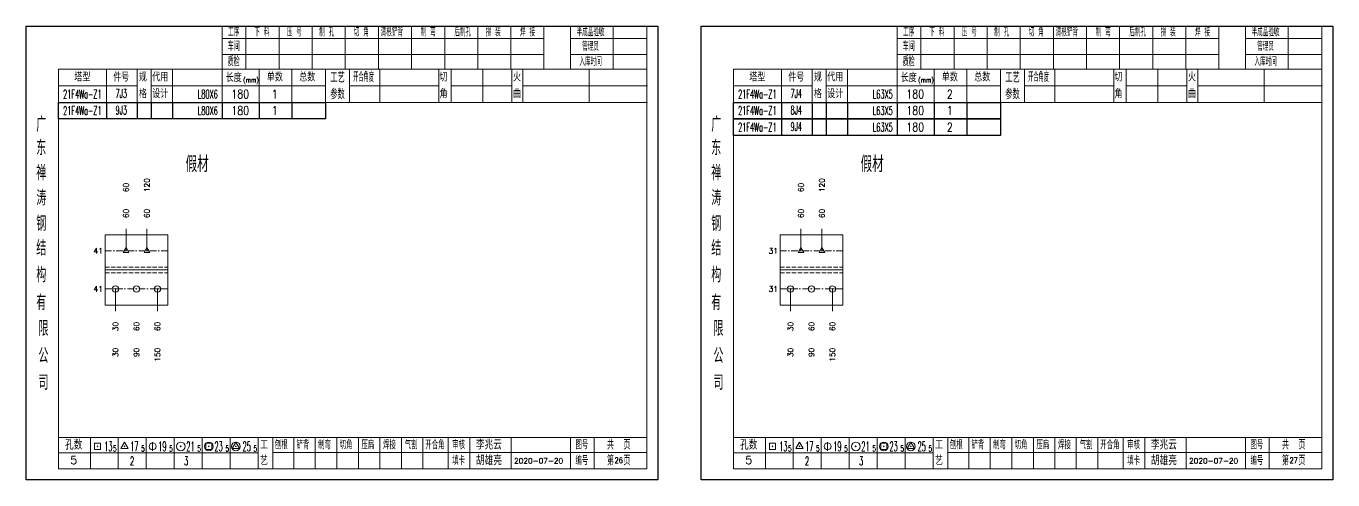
# Model space of a CAD drawing. Extents: x 1310 to 15542, y -76 to 8381.
# Drawn here: x 9320 to 9924, y 1944 to 2154 of the extents above; entities that cross this region are included whole.
import ezdxf
from ezdxf.enums import TextEntityAlignment as Align

# ---------------------------------------------------------------- set-up
doc = ezdxf.new("R2010")
doc.units = 0
doc.header["$MEASUREMENT"] = 0
doc.linetypes.add('一点画线', pattern=[5.2, 3, -1, 0.2, -1])
doc.linetypes.add('虚线', pattern=[2.75, 2, -0.75])
doc.layers.get('0').update_dxf_attribs({"linetype": 'CONTINUOUS', "lineweight": 25})
for name, color, linetype, lineweight in [('1', 7, 'CONTINUOUS', 25), ('4', 7, 'CONTINUOUS', 25), ('5', 7, 'CONTINUOUS', 25)]:
    doc.layers.add(name, color=color, linetype=linetype, lineweight=lineweight)
doc.styles.get("Standard").update_dxf_attribs({"font": 'simplex.shx', "width": 0.7, "height": 3, "bigfont": 'gbhzfs.shx'})

# ---------------------------------------------------------------- blocks, each defined once
blk = doc.blocks.new('孔17.5')
at = {"layer": '5', "color": 7, "linetype": 'Continuous', "lineweight": 13}
for p, q in [((0, 1), (-0.866, -0.5)), ((-0.1, -0.1), (0.1, 0.1)), ((0.1, -0.1), (-0.1, 0.1)), ((0.866, -0.5), (0, 1)), ((-0.866, -0.5), (0.866, -0.5))]:
    blk.add_line(p, q, dxfattribs=at)
blk = doc.blocks.new('孔21.5')
at = {"layer": '5', "color": 7, "linetype": 'Continuous', "lineweight": 13}
for p, q in [((-0.1, -0.1), (0.1, 0.1)), ((0.1, -0.1), (-0.1, 0.1))]:
    blk.add_line(p, q, dxfattribs=at)
blk.add_circle((0, 0), 1, dxfattribs=at)
blk = doc.blocks.new('1主视-编号栏-道亨角钢')
at = {"linetype": 'Continuous'}
for p, q in [((22.12, 0), (22.12, -7.65)), ((36.27, 0), (36.27, -7.65)), ((42.77, 0), (42.77, -7.65)), ((52.64, 0), (52.64, -7.65)), ((75.62, 0), (75.62, -7.65)), ((92.74, 0), (92.74, -7.65)), ((107.79, 0), (107.79, -7.65))]:
    blk.add_line(p, q, dxfattribs=at)
blk.add_lwpolyline([(0, 0), (123.49, 0), (123.49, -7.65), (0, -7.65)], close=True, dxfattribs=at)
blk = doc.blocks.new('CTJGK')
at = {"color": 6, "linetype": 'Continuous'}
for p, q in [((0, 209.97), (292.13, 209.97)), ((0, 0), (0, 209.97)), ((292.13, 209.97), (292.13, 0)), ((292.13, 0), (0, 0))]:
    blk.add_line(p, q, dxfattribs=at)

msp = doc.modelspace()

# ---------------------------------------------------------------- linework, layer by layer
at = {"color": 7, "linetype": 'Continuous', "lineweight": 18}
for p, q in [((9356.172, 2057.287), (9356.172, 2024.662)), ((9356.172, 2057.287), (9385.216, 2057.287)), ((9385.216, 2057.287), (9385.216, 2024.662)), ((9668.302, 2057.287), (9668.302, 2024.662)), ((9668.302, 2057.287), (9697.346, 2057.287)), ((9697.346, 2057.287), (9697.346, 2024.662)), ((9356.172, 2040.974), (9385.216, 2040.974)), ((9668.302, 2040.974), (9697.346, 2040.974))]:
    msp.add_line(p, q, dxfattribs=at)
at = {"color": 7, "linetype": 'Continuous', "lineweight": 13}
for p, q in [((9365.853, 2049.787), (9365.853, 2059.974)), ((9375.535, 2049.787), (9375.535, 2059.974)), ((9677.983, 2049.787), (9677.983, 2059.974)), ((9687.665, 2049.787), (9687.665, 2059.974)), ((9361.012, 2032.162), (9361.012, 2021.974)), ((9380.376, 2032.162), (9380.376, 2021.974)), ((9673.142, 2032.162), (9673.142, 2021.974)), ((9692.506, 2032.162), (9692.506, 2021.974))]:
    msp.add_line(p, q, dxfattribs=at)
at = {"color": 3, "linetype": '一点画线', "lineweight": 13}
for p, q in [((9356.172, 2049.787), (9385.216, 2049.787)), ((9668.302, 2049.787), (9697.346, 2049.787)), ((9356.172, 2032.162), (9385.216, 2032.162)), ((9668.302, 2032.162), (9697.346, 2032.162))]:
    msp.add_line(p, q, dxfattribs=at)
at = {"color": 1, "linetype": '虚线', "lineweight": 18}
for p, q in [((9356.172, 2042.287), (9385.216, 2042.287)), ((9356.172, 2039.662), (9385.216, 2039.662)), ((9668.302, 2042.287), (9697.346, 2042.287)), ((9668.302, 2039.662), (9697.346, 2039.662))]:
    msp.add_line(p, q, dxfattribs=at)
at = {"layer": '1', "color": 7, "linetype": 'Continuous', "lineweight": 18}
for p, q in [((9356.172, 2024.662), (9385.216, 2024.662)), ((9668.302, 2024.662), (9697.346, 2024.662))]:
    msp.add_line(p, q, dxfattribs=at)
at = {"layer": '4', "color": 1, "linetype": 'Continuous', "lineweight": 18}
for p, q in [((9319.672, 2153.801), (9319.672, 1943.831)), ((9611.802, 2153.801), (9319.672, 2153.801)), ((9410.302, 2153.801), (9410.302, 2133.961)), ((9421.332, 2153.801), (9421.332, 2133.941)), ((9436.642, 2153.801), (9436.642, 2133.941)), ((9451.962, 2153.801), (9451.962, 2133.941)), ((9467.272, 2153.801), (9467.272, 2133.941)), ((9482.582, 2153.801), (9482.582, 2133.941)), ((9497.892, 2153.801), (9497.892, 2133.941)), ((9513.212, 2153.801), (9513.212, 2133.941)), ((9528.522, 2153.801), (9528.522, 2133.941)), ((9543.832, 2153.801), (9543.832, 2133.941)), ((9559.142, 2153.801), (9559.142, 2133.961)), ((9559.142, 2153.801), (9559.142, 2133.941)), ((9571.422, 2153.801), (9571.422, 2133.941)), ((9591.172, 2153.801), (9591.172, 2133.941)), ((9606.752, 2153.801), (9606.752, 2133.941)), ((9611.802, 2124.001), (9611.802, 2153.801)), ((9631.802, 2153.801), (9631.802, 1943.831)), ((9923.932, 2153.801), (9631.802, 2153.801)), ((9722.432, 2153.801), (9722.432, 2133.961)), ((9733.462, 2153.801), (9733.462, 2133.941)), ((9748.772, 2153.801), (9748.772, 2133.941)), ((9764.092, 2153.801), (9764.092, 2133.941)), ((9779.402, 2153.801), (9779.402, 2133.941)), ((9794.712, 2153.801), (9794.712, 2133.941)), ((9810.022, 2153.801), (9810.022, 2133.941)), ((9825.342, 2153.801), (9825.342, 2133.941)), ((9840.652, 2153.801), (9840.652, 2133.941)), ((9855.962, 2153.801), (9855.962, 2133.941)), ((9871.272, 2153.801), (9871.272, 2133.961)), ((9871.272, 2153.801), (9871.272, 2133.941)), ((9883.552, 2153.801), (9883.552, 2133.941)), ((9903.302, 2153.801), (9903.302, 2133.941)), ((9918.882, 2153.801), (9918.882, 2133.941)), ((9923.932, 2124.001), (9923.932, 2153.801)), ((9559.142, 2148.071), (9410.302, 2148.071)), ((9606.752, 2148.071), (9571.422, 2148.071)), ((9871.272, 2148.071), (9722.432, 2148.071)), ((9918.882, 2148.071), (9883.552, 2148.071)), ((9559.142, 2140.591), (9410.302, 2140.591)), ((9606.752, 2140.591), (9571.422, 2140.591)), ((9871.272, 2140.591), (9722.432, 2140.591)), ((9918.882, 2140.591), (9883.552, 2140.591)), ((9334.682, 2133.941), (9334.682, 1948.881)), ((9606.752, 2133.941), (9334.682, 2133.941)), ((9356.802, 2133.951), (9356.802, 2118.531)), ((9370.952, 2118.531), (9370.952, 2133.941)), ((9377.452, 2118.531), (9377.452, 2133.941)), ((9387.322, 2133.941), (9387.322, 2118.531)), ((9410.302, 2133.961), (9410.302, 2118.531)), ((9427.422, 2133.941), (9427.422, 2118.531)), ((9442.472, 2133.941), (9442.472, 2118.531)), ((9458.172, 2133.941), (9458.172, 2118.531)), ((9469.232, 2133.941), (9469.232, 2118.531)), ((9483.182, 2133.941), (9483.182, 2118.531)), ((9510.482, 2133.941), (9510.482, 2118.531)), ((9516.242, 2133.941), (9516.242, 2118.531)), ((9530.862, 2133.941), (9530.862, 2118.531)), ((9544.322, 2133.941), (9544.322, 2118.531)), ((9549.312, 2133.941), (9549.312, 2118.531)), ((9580.052, 2133.941), (9580.052, 2118.531)), ((9606.752, 1948.881), (9606.752, 2133.941)), ((9646.812, 2133.941), (9646.812, 1948.881)), ((9918.882, 2133.941), (9646.812, 2133.941)), ((9668.932, 2133.951), (9668.932, 2118.531)), ((9683.082, 2118.531), (9683.082, 2133.941)), ((9689.582, 2118.531), (9689.582, 2133.941)), ((9699.452, 2133.941), (9699.452, 2118.531)), ((9722.432, 2133.961), (9722.432, 2118.531)), ((9739.552, 2133.941), (9739.552, 2118.531)), ((9754.602, 2133.941), (9754.602, 2118.531)), ((9770.302, 2133.941), (9770.302, 2118.531)), ((9781.362, 2133.941), (9781.362, 2118.531)), ((9795.312, 2133.941), (9795.312, 2118.531)), ((9822.612, 2133.941), (9822.612, 2118.531)), ((9828.372, 2133.941), (9828.372, 2118.531)), ((9842.992, 2133.941), (9842.992, 2118.531)), ((9856.452, 2133.941), (9856.452, 2118.531)), ((9861.442, 2133.941), (9861.442, 2118.531)), ((9892.182, 2133.941), (9892.182, 2118.531)), ((9918.882, 1948.881), (9918.882, 2133.941)), ((9370.952, 2126.181), (9334.682, 2126.181)), ((9458.172, 2126.231), (9377.452, 2126.231)), ((9469.232, 2126.231), (9510.482, 2126.231)), ((9516.242, 2126.231), (9544.322, 2126.231)), ((9549.312, 2126.231), (9606.932, 2126.231)), ((9611.802, 1943.831), (9611.802, 2124.001)), ((9683.082, 2126.181), (9646.812, 2126.181)), ((9770.302, 2126.231), (9689.582, 2126.231)), ((9781.362, 2126.231), (9822.612, 2126.231)), ((9828.372, 2126.231), (9856.452, 2126.231)), ((9861.442, 2126.231), (9919.062, 2126.231)), ((9923.932, 1943.831), (9923.932, 2124.001)), ((9606.932, 2118.531), (9334.682, 2118.531)), ((9919.062, 2118.531), (9646.812, 2118.531)), ((9334.682, 1963.411), (9606.752, 1963.411)), ((9349.372, 1963.411), (9349.372, 1948.881)), ((9362.302, 1948.881), (9362.302, 1963.411)), ((9375.232, 1963.411), (9375.232, 1948.881)), ((9388.152, 1948.881), (9388.152, 1963.411)), ((9401.082, 1963.411), (9401.082, 1948.881)), ((9414.012, 1948.881), (9414.012, 1963.411)), ((9426.932, 1948.881), (9426.932, 1963.411)), ((9433.802, 1948.881), (9433.802, 1963.411)), ((9443.462, 1948.881), (9443.462, 1963.411)), ((9453.402, 1948.881), (9453.402, 1963.411)), ((9463.342, 1948.881), (9463.342, 1963.411)), ((9473.292, 1948.881), (9473.292, 1963.411)), ((9483.232, 1948.881), (9483.232, 1963.411)), ((9493.172, 1948.881), (9493.172, 1963.411)), ((9503.122, 1948.881), (9503.122, 1963.411)), ((9514.762, 1948.881), (9514.762, 1963.411)), ((9524.912, 1948.881), (9524.912, 1963.411)), ((9543.972, 1948.881), (9543.972, 1963.411)), ((9571.352, 1948.881), (9571.352, 1963.411)), ((9582.312, 1948.881), (9582.312, 1963.411)), ((9646.812, 1963.411), (9918.882, 1963.411)), ((9661.502, 1963.411), (9661.502, 1948.881)), ((9674.432, 1948.881), (9674.432, 1963.411)), ((9687.362, 1963.411), (9687.362, 1948.881)), ((9700.282, 1948.881), (9700.282, 1963.411)), ((9713.212, 1963.411), (9713.212, 1948.881)), ((9726.142, 1948.881), (9726.142, 1963.411)), ((9739.062, 1948.881), (9739.062, 1963.411)), ((9745.932, 1948.881), (9745.932, 1963.411)), ((9755.592, 1948.881), (9755.592, 1963.411)), ((9765.532, 1948.881), (9765.532, 1963.411)), ((9775.472, 1948.881), (9775.472, 1963.411)), ((9785.422, 1948.881), (9785.422, 1963.411)), ((9795.362, 1948.881), (9795.362, 1963.411)), ((9805.302, 1948.881), (9805.302, 1963.411)), ((9815.252, 1948.881), (9815.252, 1963.411)), ((9826.892, 1948.881), (9826.892, 1963.411)), ((9837.042, 1948.881), (9837.042, 1963.411)), ((9856.102, 1948.881), (9856.102, 1963.411)), ((9883.482, 1948.881), (9883.482, 1963.411)), ((9894.442, 1948.881), (9894.442, 1963.411)), ((9426.932, 1956.281), (9334.682, 1956.281)), ((9433.762, 1956.441), (9606.752, 1956.441)), ((9739.062, 1956.281), (9646.812, 1956.281)), ((9745.892, 1956.441), (9918.882, 1956.441)), ((9334.682, 1948.881), (9606.752, 1948.881)), ((9646.812, 1948.881), (9918.882, 1948.881)), ((9319.672, 1943.831), (9611.802, 1943.831)), ((9631.802, 1943.831), (9923.932, 1943.831))]:
    msp.add_line(p, q, dxfattribs=at)
at = {"layer": '4', "color": 7, "linetype": 'Continuous', "lineweight": 13}
for p, q in [((9351.258, 1957.917), (9351.258, 1960.745)), ((9351.258, 1960.745), (9354.086, 1960.745)), ((9354.086, 1957.917), (9351.258, 1957.917)), ((9352.472, 1959.131), (9352.872, 1959.531)), ((9352.872, 1959.131), (9352.472, 1959.531)), ((9354.086, 1960.745), (9354.086, 1957.917)), ((9365.172, 1961.331), (9363.44, 1958.331)), ((9363.44, 1958.331), (9366.904, 1958.331)), ((9364.972, 1959.131), (9365.372, 1959.531)), ((9365.372, 1959.131), (9364.972, 1959.531)), ((9366.904, 1958.331), (9365.172, 1961.331)), ((9378.172, 1961.331), (9378.172, 1957.331)), ((9390.972, 1959.131), (9391.372, 1959.531)), ((9391.372, 1959.131), (9390.972, 1959.531)), ((9402.758, 1957.917), (9402.758, 1960.745)), ((9402.758, 1960.745), (9405.586, 1960.745)), ((9405.586, 1957.917), (9402.758, 1957.917)), ((9403.972, 1959.131), (9404.372, 1959.531)), ((9404.372, 1959.131), (9403.972, 1959.531)), ((9405.586, 1960.745), (9405.586, 1957.917)), ((9416.672, 1961.331), (9414.94, 1958.331)), ((9414.94, 1958.331), (9418.404, 1958.331)), ((9416.472, 1959.131), (9416.872, 1959.531)), ((9416.872, 1959.131), (9416.472, 1959.531)), ((9418.404, 1958.331), (9416.672, 1961.331)), ((9663.388, 1957.917), (9663.388, 1960.745)), ((9663.388, 1960.745), (9666.216, 1960.745)), ((9666.216, 1957.917), (9663.388, 1957.917)), ((9664.602, 1959.131), (9665.002, 1959.531)), ((9665.002, 1959.131), (9664.602, 1959.531)), ((9666.216, 1960.745), (9666.216, 1957.917)), ((9677.302, 1961.331), (9675.57, 1958.331)), ((9675.57, 1958.331), (9679.034, 1958.331)), ((9677.102, 1959.131), (9677.502, 1959.531)), ((9677.502, 1959.131), (9677.102, 1959.531)), ((9679.034, 1958.331), (9677.302, 1961.331)), ((9690.302, 1961.331), (9690.302, 1957.331)), ((9703.102, 1959.131), (9703.502, 1959.531)), ((9703.502, 1959.131), (9703.102, 1959.531)), ((9714.888, 1957.917), (9714.888, 1960.745)), ((9714.888, 1960.745), (9717.716, 1960.745)), ((9717.716, 1957.917), (9714.888, 1957.917)), ((9716.102, 1959.131), (9716.502, 1959.531)), ((9716.502, 1959.131), (9716.102, 1959.531)), ((9717.716, 1960.745), (9717.716, 1957.917)), ((9728.802, 1961.331), (9727.07, 1958.331)), ((9727.07, 1958.331), (9730.534, 1958.331)), ((9728.602, 1959.131), (9729.002, 1959.531)), ((9729.002, 1959.131), (9728.602, 1959.531)), ((9730.534, 1958.331), (9728.802, 1961.331))]:
    msp.add_line(p, q, dxfattribs=at)
for centre, radius in [((9378.172, 1959.331), 1.6), ((9391.172, 1959.331), 2), ((9404.172, 1959.331), 2), ((9416.672, 1959.331), 2), ((9690.302, 1959.331), 1.6), ((9703.302, 1959.331), 2), ((9716.302, 1959.331), 2), ((9728.802, 1959.331), 2)]:
    msp.add_circle(centre, radius, dxfattribs=at)

# ---------------------------------------------------------------- block references
at = {"color": 0, "linetype": 'Continuous'}
for name, p in [('CTJGK', (9319.672, 1943.831)), ('CTJGK', (9631.802, 1943.831)), ('1主视-编号栏-道亨角钢', (9334.682, 2118.531)), ('1主视-编号栏-道亨角钢', (9646.812, 2118.531)), ('1主视-编号栏-道亨角钢', (9646.812, 2110.881))]:
    msp.add_blockref(name, p, dxfattribs=at)
at = {"color": 8, "linetype": 'Continuous', "lineweight": 9, "xscale": 1.5, "yscale": 1.5, "zscale": 1.5}
for p in [(9365.853, 2049.787), (9375.535, 2049.787), (9677.983, 2049.787), (9687.665, 2049.787)]:
    msp.add_blockref('孔17.5', p, dxfattribs=at)
at = {"layer": '1', "color": 8, "linetype": 'Continuous', "lineweight": 9, "xscale": 1.5, "yscale": 1.5, "zscale": 1.5}
for p in [(9361.012, 2032.162), (9370.694, 2032.162), (9380.376, 2032.162), (9673.142, 2032.162), (9682.824, 2032.162), (9692.506, 2032.162)]:
    msp.add_blockref('孔21.5', p, dxfattribs=at)

# ---------------------------------------------------------------- texts
at = {"color": 7, "linetype": 'Continuous', "lineweight": 13}
for s, p in [('60', (9365.853, 2076.974)), ('120', (9375.535, 2076.974)), ('60', (9677.983, 2076.974)), ('120', (9687.665, 2076.974))]:
    msp.add_text(s, height=2.5, rotation=90, dxfattribs=at).set_placement(p, align=Align.MIDDLE_LEFT)
at = {"color": 8, "linetype": 'Continuous', "lineweight": 9}
for p in [(9365.853, 2064.974), (9375.535, 2064.974), (9677.983, 2064.974), (9687.665, 2064.974)]:
    msp.add_text('60', height=2.5, rotation=90, dxfattribs=at).set_placement(p, align=Align.MIDDLE_LEFT)
at = {"color": 7, "linetype": 'Continuous', "lineweight": 13}
for s, p in [('41', (9355.172, 2049.787)), ('31', (9667.302, 2049.787)), ('41', (9355.172, 2032.162)), ('31', (9667.302, 2032.162))]:
    msp.add_text(s, height=2.5, dxfattribs=at).set_placement(p, align=Align.MIDDLE_RIGHT)
at = {"layer": '1', "color": 8, "linetype": 'Continuous', "lineweight": 9}
for s, p in [('30', (9361.012, 2016.974)), ('60', (9370.694, 2016.974)), ('60', (9380.376, 2016.974)), ('30', (9673.142, 2016.974)), ('60', (9682.824, 2016.974)), ('60', (9692.506, 2016.974))]:
    msp.add_text(s, height=2.5, rotation=90, dxfattribs=at).set_placement(p, align=Align.MIDDLE_RIGHT)
at = {"layer": '1', "color": 7, "linetype": 'Continuous', "lineweight": 13}
for s, p in [('30', (9361.012, 2004.974)), ('90', (9370.694, 2004.974)), ('150', (9380.376, 2004.974)), ('30', (9673.142, 2004.974)), ('90', (9682.824, 2004.974)), ('150', (9692.506, 2004.974))]:
    msp.add_text(s, height=2.5, rotation=90, dxfattribs=at).set_placement(p, align=Align.MIDDLE_RIGHT)
at = {"layer": '4', "color": 1, "linetype": 'Continuous', "lineweight": 25}
for s, height, width, p in [('工序', 3.7, 0.7, (9415.672, 2150.931)), ('下 料', 3.7, 0.7, (9428.672, 2150.931)), ('压 号', 3.7, 0.7, (9443.672, 2150.931)), ('制 孔', 3.7, 0.7, (9458.672, 2150.931)), ('切 角', 3.7, 0.7, (9474.672, 2150.931)), ('清根铲背 ', 3.7, 0.7, (9489.672, 2150.931)), (' 制 弯', 3.7, 0.7, (9504.672, 2150.931)), (' 后制孔', 3.7, 0.7, (9520.672, 2150.931)), ('拼 装', 3.7, 0.7, (9535.672, 2150.931)), (' 焊 接', 3.7, 0.7, (9550.672, 2150.931)), ('半成品验收', 3.7, 0.7, (9580.672, 2150.931)), ('工序', 3.7, 0.7, (9727.802, 2150.931)), ('下 料', 3.7, 0.7, (9740.802, 2150.931)), ('压 号', 3.7, 0.7, (9755.802, 2150.931)), ('制 孔', 3.7, 0.7, (9770.802, 2150.931)), ('切 角', 3.7, 0.7, (9786.802, 2150.931)), ('清根铲背 ', 3.7, 0.7, (9801.802, 2150.931)), (' 制 弯', 3.7, 0.7, (9816.802, 2150.931)), (' 后制孔', 3.7, 0.7, (9832.802, 2150.931)), ('拼 装', 3.7, 0.7, (9847.802, 2150.931)), (' 焊 接', 3.7, 0.7, (9862.802, 2150.931)), ('半成品验收', 3.7, 0.7, (9892.802, 2150.931)), ('车间', 4, 0.7, (9415.672, 2144.331)), ('管理员', 3.7, 0.7, (9580.672, 2144.331)), ('车间', 4, 0.7, (9727.802, 2144.331)), ('管理员', 3.7, 0.7, (9892.802, 2144.331)), ('质检', 4, 0.7, (9415.672, 2137.271)), ('入库时间', 3.7, 0.7, (9580.672, 2137.271)), ('质检', 4, 0.7, (9727.802, 2137.271)), ('入库时间', 3.7, 0.7, (9892.802, 2137.271)), ('(mm)', 2.24, 0.7, (9423.672, 2128.831)), ('工艺', 4.8, 0.7, (9463.672, 2130.091)), ('开合角度', 4, 0.6, (9475.672, 2130.091)), ('(mm)', 2.24, 0.7, (9735.802, 2128.831)), ('工艺', 4.8, 0.7, (9775.802, 2130.091)), ('开合角度', 4, 0.6, (9787.802, 2130.091)), ('21F4Wa-Z1', 4, 0.5, (9345.672, 2122.351)), ('7J3', 4, 0.5, (9363.672, 2122.601)), ('L80X6', 4, 0.5, (9403.672, 2122.331)), ('180', 4, 0.8, (9418.672, 2122.381)), ('1', 4, 0.8, (9434.672, 2122.381)), ('参数', 4.8, 0.7, (9463.672, 2122.381)), ('21F4Wa-Z1', 4, 0.5, (9657.802, 2122.351)), ('7J4', 4, 0.5, (9675.802, 2122.601)), ('L63X5', 4, 0.5, (9715.802, 2122.331)), ('180', 4, 0.8, (9730.802, 2122.381)), ('2', 4, 0.8, (9746.802, 2122.381)), ('参数', 4.8, 0.7, (9775.802, 2122.381)), ('21F4Wa-Z1', 4, 0.5, (9345.672, 2114.701)), ('9J3', 4, 0.5, (9363.672, 2114.951)), ('L80X6', 4, 0.5, (9403.672, 2114.681)), ('180', 4, 0.8, (9418.672, 2114.731)), ('1', 4, 0.8, (9434.672, 2114.731)), ('21F4Wa-Z1', 4, 0.5, (9657.802, 2114.701)), ('8J4', 4, 0.5, (9675.802, 2114.951)), ('L63X5', 4, 0.5, (9715.802, 2114.681)), ('180', 4, 0.8, (9730.802, 2114.731)), ('1', 4, 0.8, (9746.802, 2114.731)), ('广', 6.96, 0.7, (9326.672, 2108.301)), ('广', 6.96, 0.7, (9638.802, 2108.301)), ('21F4Wa-Z1', 4, 0.5, (9657.802, 2107.051)), ('9J4', 4, 0.5, (9675.802, 2107.301)), ('L63X5', 4, 0.5, (9715.802, 2107.031)), ('180', 4, 0.8, (9730.802, 2107.081)), ('2', 4, 0.8, (9746.802, 2107.081)), ('东', 6.96, 0.7, (9326.672, 2097.511)), ('东', 6.96, 0.7, (9638.802, 2097.511)), ('禅', 6.96, 0.7, (9326.672, 2085.921)), ('禅', 6.96, 0.7, (9638.802, 2085.921)), ('涛', 6.96, 0.7, (9326.672, 2074.321)), ('涛', 6.96, 0.7, (9638.802, 2074.321)), ('钢', 6.96, 0.7, (9326.672, 2062.431)), ('钢', 6.96, 0.7, (9638.802, 2062.431)), ('结', 6.96, 0.7, (9326.672, 2051.121)), ('结', 6.96, 0.7, (9638.802, 2051.121)), ('构', 6.96, 0.7, (9326.672, 2038.741)), ('构', 6.96, 0.7, (9638.802, 2038.741)), ('有', 6.96, 0.7, (9326.672, 2025.931)), ('有', 6.96, 0.7, (9638.802, 2025.931)), ('限', 6.96, 0.7, (9327.672, 2013.931)), ('限', 6.96, 0.7, (9639.802, 2013.931)), ('公', 6.96, 0.7, (9327.672, 2001.391)), ('公', 6.96, 0.7, (9639.802, 2001.391)), ('司', 6.96, 0.7, (9327.672, 1988.911)), ('司', 6.96, 0.7, (9639.802, 1988.911)), ('13', 4.47, 0.5, (9357.672, 1959.331)), ('5', 2.68, 0.6, (9360.672, 1958.331)), ('17', 4.47, 0.5, (9369.672, 1959.331)), ('5', 2.68, 0.6, (9373.672, 1958.331)), ('19', 4.47, 0.5, (9382.672, 1959.331)), ('5', 2.68, 0.6, (9386.672, 1958.331)), ('21', 4.47, 0.5, (9395.672, 1959.331)), ('5', 2.68, 0.6, (9399.672, 1958.331)), ('23', 4.47, 0.5, (9408.672, 1959.331)), ('5', 2.68, 0.6, (9412.672, 1958.331)), ('25', 4.47, 0.5, (9421.672, 1959.331)), ('5', 2.68, 0.6, (9425.672, 1958.331)), ('刨根', 3.7, 0.8, (9437.672, 1959.931)), ('铲背', 3.7, 0.8, (9447.672, 1959.931)), ('制弯', 3.7, 0.8, (9457.672, 1959.931)), ('切角', 3.7, 0.8, (9467.672, 1959.931)), ('压扁', 3.7, 0.8, (9477.672, 1959.931)), ('焊接', 3.7, 0.8, (9487.672, 1959.931)), ('气割', 3.7, 0.8, (9497.672, 1959.931)), ('开合角', 3.7, 0.8, (9508.672, 1959.931)), ('审核', 3.7, 0.8, (9519.672, 1959.931)), ('图号', 3.7, 0.8, (9576.672, 1959.931)), ('共  页', 4, 0.8, (9593.672, 1959.931)), ('13', 4.47, 0.5, (9669.802, 1959.331)), ('5', 2.68, 0.6, (9672.802, 1958.331)), ('17', 4.47, 0.5, (9681.802, 1959.331)), ('5', 2.68, 0.6, (9685.802, 1958.331)), ('19', 4.47, 0.5, (9694.802, 1959.331)), ('5', 2.68, 0.6, (9698.802, 1958.331)), ('21', 4.47, 0.5, (9707.802, 1959.331)), ('5', 2.68, 0.6, (9711.802, 1958.331)), ('23', 4.47, 0.5, (9720.802, 1959.331)), ('5', 2.68, 0.6, (9724.802, 1958.331)), ('25', 4.47, 0.5, (9733.802, 1959.331)), ('5', 2.68, 0.6, (9737.802, 1958.331)), ('刨根', 3.7, 0.8, (9749.802, 1959.931)), ('铲背', 3.7, 0.8, (9759.802, 1959.931)), ('制弯', 3.7, 0.8, (9769.802, 1959.931)), ('切角', 3.7, 0.8, (9779.802, 1959.931)), ('压扁', 3.7, 0.8, (9789.802, 1959.931)), ('焊接', 3.7, 0.8, (9799.802, 1959.931)), ('气割', 3.7, 0.8, (9809.802, 1959.931)), ('开合角', 3.7, 0.8, (9820.802, 1959.931)), ('审核', 3.7, 0.8, (9831.802, 1959.931)), ('图号', 3.7, 0.8, (9888.802, 1959.931)), ('共  页', 4, 0.8, (9905.802, 1959.931)), ('2', 4, 0.5, (9368.672, 1952.581)), ('3', 4, 0.5, (9393.672, 1952.581)), ('填卡', 3.7, 0.8, (9519.672, 1952.661)), ('编号', 3.7, 0.8, (9576.672, 1952.661)), ('第  页', 4, 0.8, (9593.672, 1952.661)), ('2', 4, 0.5, (9680.802, 1952.581)), ('3', 4, 0.5, (9705.802, 1952.581)), ('填卡', 3.7, 0.8, (9831.802, 1952.661)), ('编号', 3.7, 0.8, (9888.802, 1952.661)), ('第  页', 4, 0.8, (9905.802, 1952.661))]:
    msp.add_text(s, height=height, dxfattribs=dict(at, width=width)).set_placement(p, align=Align.MIDDLE_CENTER)
for s, height, p in [('塔型', 3.7, (9345.672, 2130.061)), ('件号', 3.7, (9363.672, 2130.061)), ('规', 3.7, (9373.672, 2130.091)), ('代用', 3.7, (9381.672, 2130.091)), ('长度', 3.7, (9415.672, 2129.831)), ('单数', 3.7, (9434.672, 2130.091)), ('总数', 3.7, (9449.672, 2130.091)), ('切', 3.7, (9512.672, 2130.091)), ('火', 3.7, (9546.672, 2130.091)), ('塔型', 3.7, (9657.802, 2130.061)), ('件号', 3.7, (9675.802, 2130.061)), ('规', 3.7, (9685.802, 2130.091)), ('代用', 3.7, (9693.802, 2130.091)), ('长度', 3.7, (9727.802, 2129.831)), ('单数', 3.7, (9746.802, 2130.091)), ('总数', 3.7, (9761.802, 2130.091)), ('切', 3.7, (9824.802, 2130.091)), ('火', 3.7, (9858.802, 2130.091)), ('格', 3.7, (9373.672, 2122.381)), ('设计', 3.7, (9381.672, 2122.381)), ('角', 3.7, (9512.672, 2122.381)), ('曲', 3.7, (9546.672, 2122.381)), ('格', 3.7, (9685.802, 2122.381)), ('设计', 3.7, (9693.802, 2122.381)), ('角', 3.7, (9824.802, 2122.381)), ('曲', 3.7, (9858.802, 2122.381)), ('孔数', 4, (9341.672, 1959.851)), ('工', 3.7, (9429.672, 1959.931)), ('李兆云', 4, (9533.672, 1959.931)), ('孔数', 4, (9653.802, 1959.851)), ('工', 3.7, (9741.802, 1959.931)), ('李兆云', 4, (9845.802, 1959.931)), ('5', 3.7, (9341.672, 1953.021)), ('艺', 3.7, (9429.672, 1952.581)), ('胡雄亮', 4, (9533.672, 1952.661)), ('2020-07-20', 2.5, (9556.672, 1952.661)), ('5', 3.7, (9653.802, 1953.021)), ('艺', 3.7, (9741.802, 1952.581)), ('胡雄亮', 4, (9845.802, 1952.661)), ('2020-07-20', 2.5, (9868.802, 1952.661))]:
    msp.add_text(s, height=height, dxfattribs=at).set_placement(p, align=Align.MIDDLE_CENTER)
at = {"layer": '4', "color": 4, "linetype": 'Continuous', "lineweight": 25}
for p in [(9398.758, 2089.945), (9710.888, 2089.945)]:
    msp.add_text('假材', height=7.4, dxfattribs=at).set_placement(p, align=Align.MIDDLE_CENTER)
at = {"layer": '4', "color": 6, "linetype": 'Continuous', "lineweight": 25, "width": 0.8}
for s, p in [('26', (9593.697, 1952.889)), ('27', (9905.827, 1952.889))]:
    msp.add_text(s, height=2.5, dxfattribs=at).set_placement(p, align=Align.MIDDLE_CENTER)

doc.saveas('drawing.dxf')
